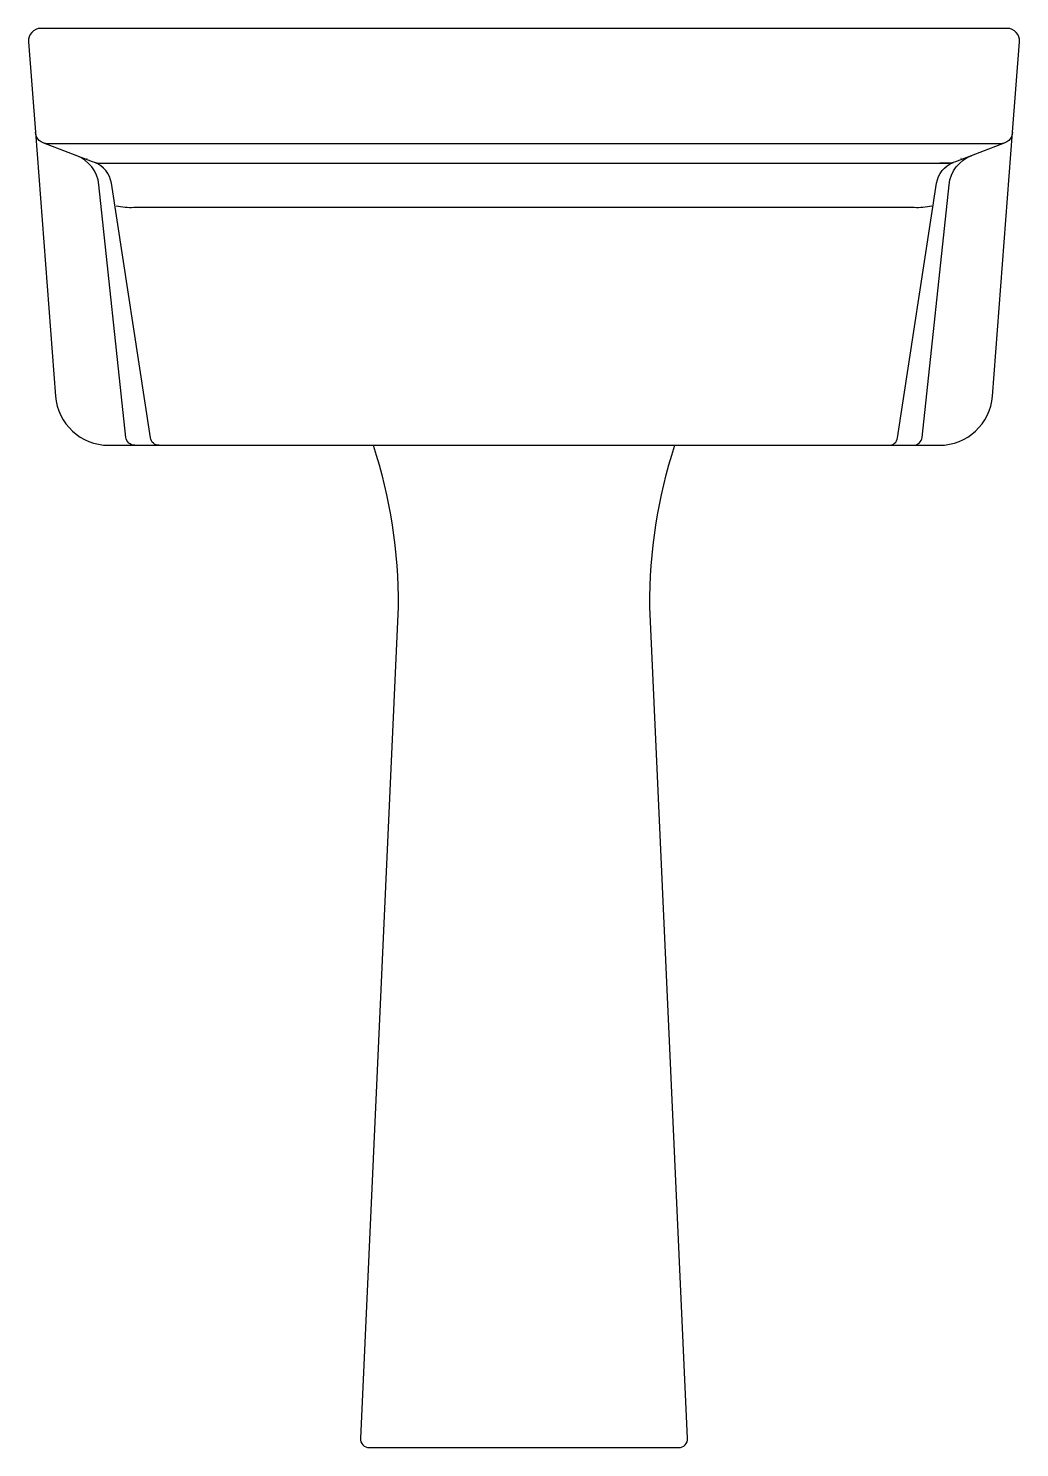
# Model space of a CAD drawing. Header units: millimetres. Extents: x -3037.583 to -3037.016, y 2891.62 to 2892.43.
import ezdxf

# ---------------------------------------------------------------- set-up
doc = ezdxf.new("R2010")
doc.units = ezdxf.units.MM
doc.header["$LTSCALE"] = 10
doc.layers.add('Serviço_Tanques', color=2, linetype='Continuous')

msp = doc.modelspace()

# ---------------------------------------------------------------- linework, layer by layer
at = {"layer": 'Serviço_Tanques'}
for p, q in [((-3037.54916, 2892.3562), (-3037.54909, 2892.35618)), ((-3037.54365, 2892.35344), (-3037.53698, 2892.35344)), ((-3037.05513, 2892.35344), (-3037.0618, 2892.35344)), ((-3037.04962, 2892.3562), (-3037.04969, 2892.35618))]:
    msp.add_line(p, q, dxfattribs=at)
msp.add_lwpolyline([(-3037.0201, 2892.37114), (-3037.01614, 2892.42284, 0.436786), (-3037.02321, 2892.43048), (-3037.29939, 2892.43048), (-3037.57557, 2892.43048, 0.436786), (-3037.58264, 2892.42284), (-3037.57868, 2892.37114), (-3037.56713, 2892.22034, 0.391996), (-3037.53681, 2892.19226), (-3037.29939, 2892.19226), (-3037.06197, 2892.19226, 0.391996), (-3037.03165, 2892.22034)], format="xyb", close=True, dxfattribs=at)
for points in [[(-3037.0201, 2892.37114, -0.391996), (-3037.02717, 2892.36459), (-3037.29939, 2892.36459), (-3037.57161, 2892.36459, -0.391996), (-3037.57868, 2892.37114)], [(-3037.574, 2892.365), (-3037.54627, 2892.35443, 0.091286), (-3037.54085, 2892.35344), (-3037.29939, 2892.35344), (-3037.05793, 2892.35344, 0.091286), (-3037.05251, 2892.35443), (-3037.02478, 2892.365)], [(-3037.5219, 2892.19226, -0.383421), (-3037.52694, 2892.19679), (-3037.54234, 2892.34107, 0.282255), (-3037.55527, 2892.35786)], [(-3037.50792, 2892.19226, -0.370321), (-3037.51293, 2892.19656), (-3037.53523, 2892.34198, 0.26991), (-3037.54484, 2892.35389)], [(-3037.08585, 2892.19656), (-3037.06355, 2892.34198, -0.26991), (-3037.05394, 2892.35389)], [(-3037.07184, 2892.19679), (-3037.05645, 2892.34107, -0.282255), (-3037.04351, 2892.35786)], [(-3037.06638, 2892.32895, -0.074816), (-3037.07637, 2892.32809), (-3037.29939, 2892.32809), (-3037.52241, 2892.32809, -0.074816), (-3037.5324, 2892.32895)], [(-3037.38556, 2892.19226, -0.078092), (-3037.37127, 2892.10001), (-3037.39292, 2891.62481, 0.427611), (-3037.38785, 2891.61951), (-3037.29939, 2891.61951), (-3037.21093, 2891.61951, 0.427611), (-3037.20586, 2891.62481), (-3037.22751, 2892.10001, -0.078092), (-3037.21323, 2892.19226)]]:
    msp.add_lwpolyline(points, format="xyb", dxfattribs=at)
for centre, end in [((-3037.09086, 2892.19732), 351.28254), ((-3037.07688, 2892.19732), 353.91147)]:
    msp.add_arc(centre, 0.00507, 270, end, dxfattribs=at)

doc.saveas('drawing.dxf')
